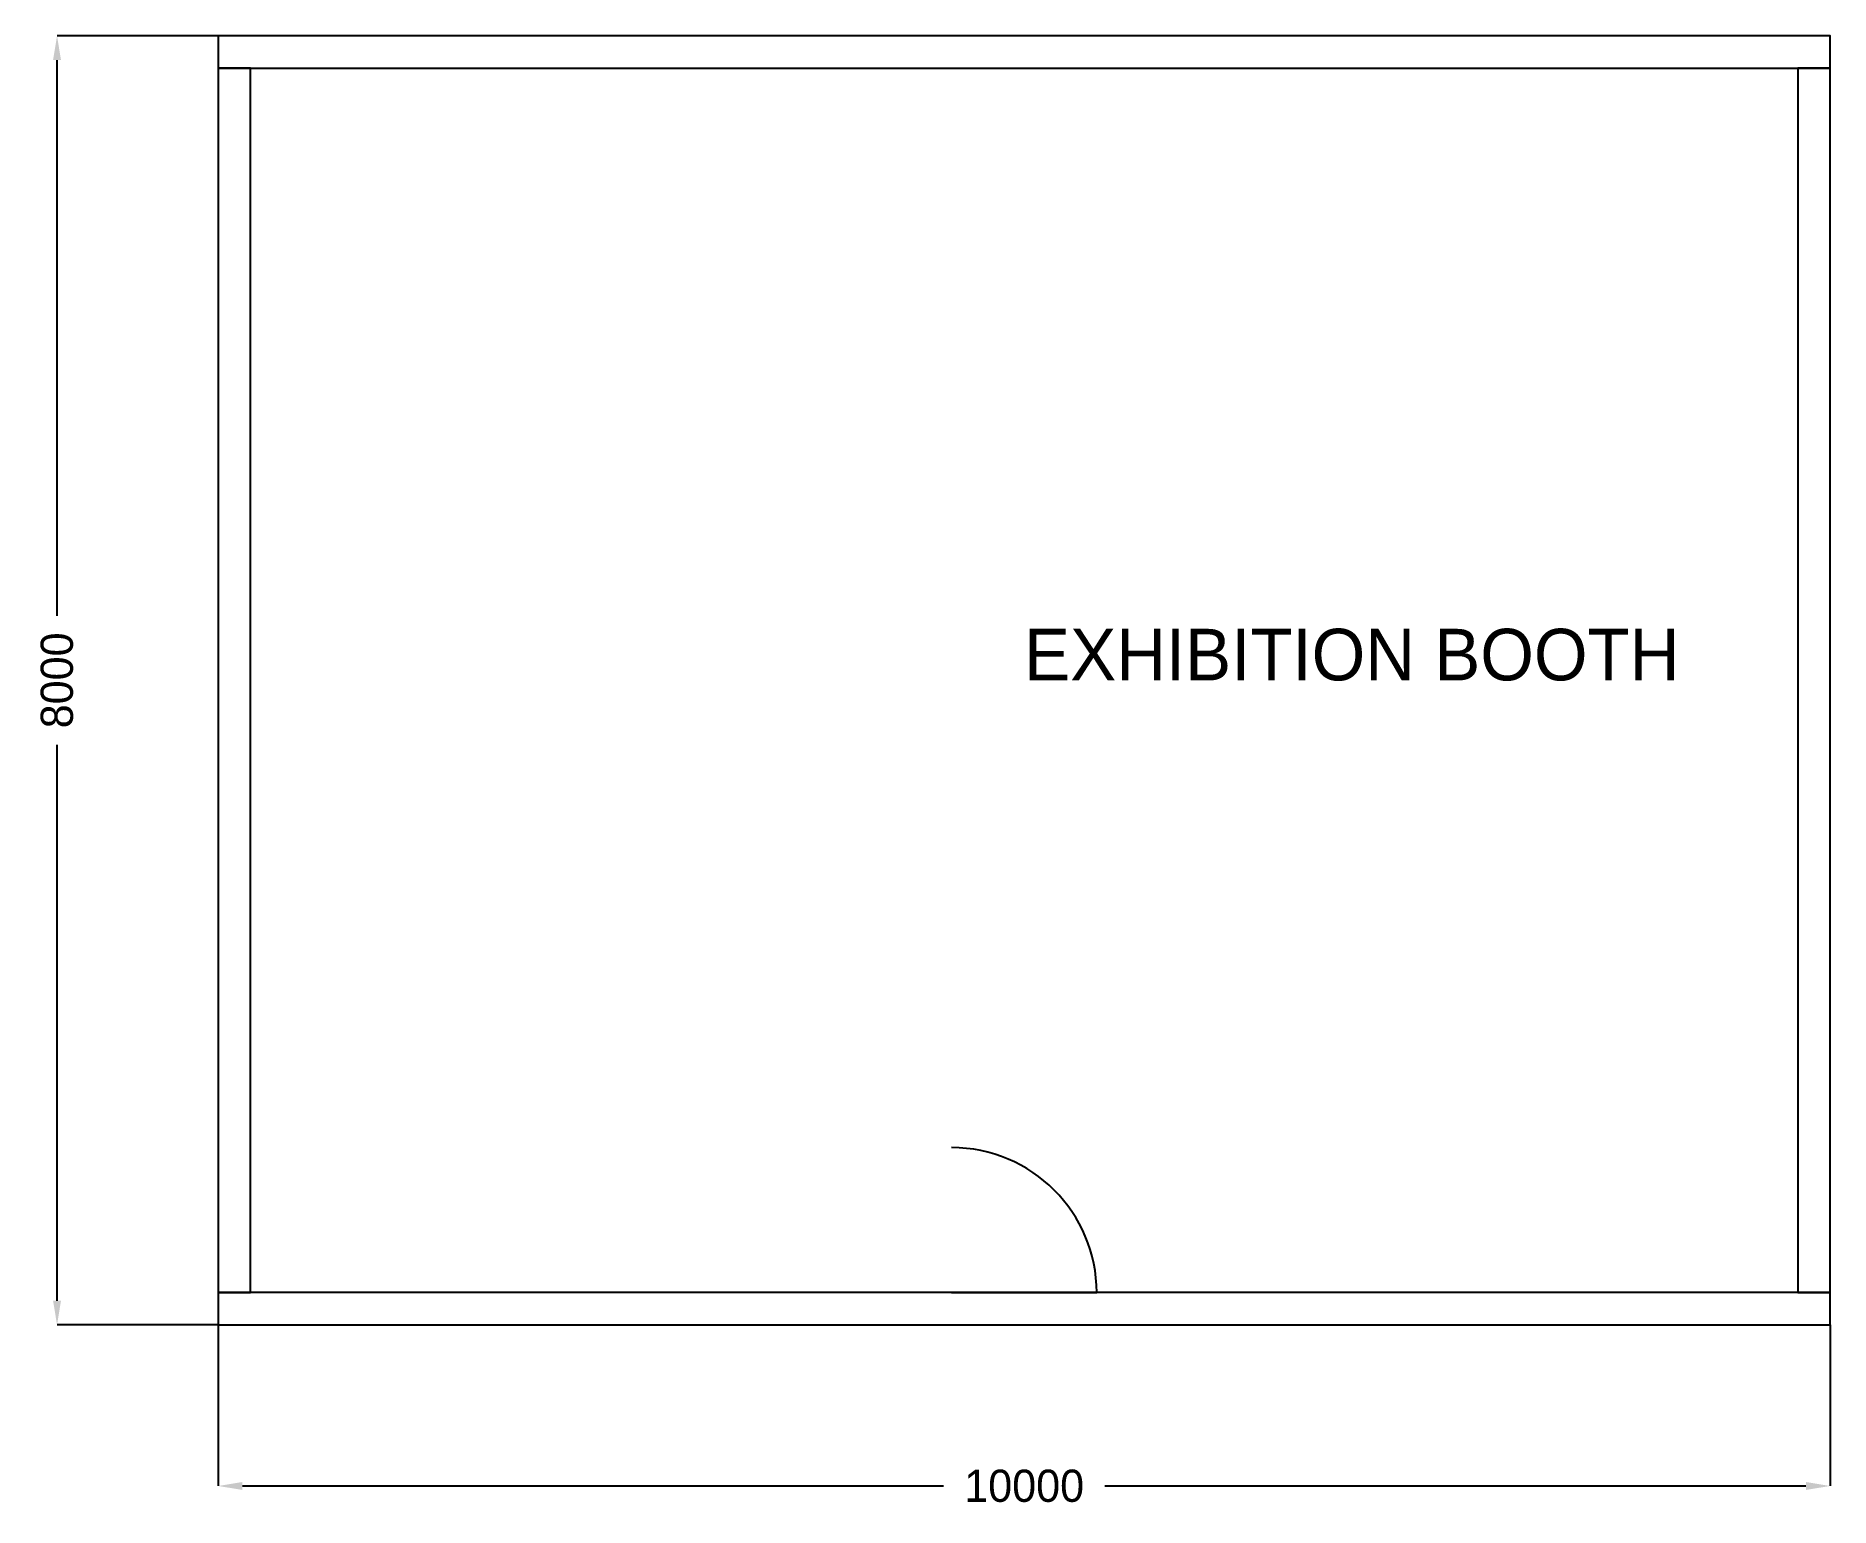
# Model space of a CAD drawing. Header units: metres. Extents: x -1131 to 10000, y -1131 to 8000.
import ezdxf

# ---------------------------------------------------------------- set-up
doc = ezdxf.new("R2010")
doc.units = ezdxf.units.M
for name, color, linetype in [('DIMENSIONS', 5, 'Continuous'), ('DOORS', 3, 'Continuous'), ('TEXT', 7, 'Continuous'), ('WALLS', 1, 'Continuous')]:
    doc.layers.add(name, color=color, linetype=linetype)
doc.dimstyles.new('BUSAN_DIM', dxfattribs={"dimtxt": 200, "dimasz": 150, "dimexe": 1.25, "dimexo": 0.625, "dimtad": 1, "dimcen": 2.5, "dimazin": 3, "dimtfac": 1, "dimtmove": 0, "dimatfit": 3})

# ---------------------------------------------------------------- blocks, each defined once
blk = doc.blocks.new('_CLOSEDFILLED')
at = {"color": 0, "linetype": 'BYBLOCK'}
blk.add_solid([(-1, 0.164), (0, 0), (-1, -0.164)], dxfattribs=at)
blk = doc.blocks.new('*D1')
for p, q in [((0, 0), (0, -1000)), ((10000, 0), (10000, -1000)), ((150, -1000), (4500, -1000)), ((5500, -1000), (9850, -1000))]:
    blk.add_line(p, q)
at = {"layer": 'Defpoints'}
for p in [(0, 0), (10000, 0), (0, -1000)]:
    blk.add_point(p, dxfattribs=at)
at = {"layer": 'DIMENSIONS', "xscale": 150, "yscale": 150, "rotation": 180}
blk.add_blockref('_CLOSEDFILLED', (0, -1000), dxfattribs=at)
at = {"layer": 'DIMENSIONS', "xscale": 150, "yscale": 150}
blk.add_blockref('_CLOSEDFILLED', (10000, -1000), dxfattribs=at)
at = {"layer": 'DIMENSIONS', "insert": (5000, -1000), "char_height": 200, "attachment_point": 5}
blk.add_mtext('10000', dxfattribs=at)
blk = doc.blocks.new('*D2')
for p, q in [((0, 8000), (-1000, 8000)), ((-1000, 4400), (-1000, 7850)), ((-1000, 150), (-1000, 3600)), ((0, 0), (-1000, 0))]:
    blk.add_line(p, q)
at = {"layer": 'Defpoints'}
for p in [(0, 8000), (-1000, 0), (0, 0)]:
    blk.add_point(p, dxfattribs=at)
at = {"layer": 'DIMENSIONS', "xscale": 150, "yscale": 150}
for p, rotation in [((-1000, 8000), 90), ((-1000, 0), 270)]:
    blk.add_blockref('_CLOSEDFILLED', p, dxfattribs=dict(at, rotation=rotation))
at = {"layer": 'DIMENSIONS', "insert": (-1000, 4000), "char_height": 200, "attachment_point": 5, "rotation": 90}
blk.add_mtext('8000', dxfattribs=at)

msp = doc.modelspace()

# ---------------------------------------------------------------- linework, layer by layer
at = {"layer": 'DOORS'}
msp.add_line((4550, 200), (5450, 200), dxfattribs=at)
msp.add_arc((4550, 200), 900, 0, 90, dxfattribs=at)
at = {"layer": 'WALLS'}
for points in [[(0, 7800), (10000, 7800), (10000, 8000), (0, 8000)], [(0, 200), (200, 200), (200, 7800), (0, 7800)], [(9800, 200), (10000, 200), (10000, 7800), (9800, 7800)], [(0, 0), (10000, 0), (10000, 200), (0, 200)]]:
    msp.add_lwpolyline(points, close=True, dxfattribs=at)

# ---------------------------------------------------------------- texts
at = {"layer": 'TEXT'}
msp.add_text('EXHIBITION BOOTH', height=320, dxfattribs=at).set_placement((5000, 4000))

# ---------------------------------------------------------------- dimensions: what is measured, and where the dimension line sits
at = {"layer": 'DIMENSIONS'}
dim = msp.add_linear_dim(base=(-1000, 0), p1=(0, 0), p2=(0, 8000), angle=90, dimstyle='BUSAN_DIM', dxfattribs=at)
dim.commit()
dim.dimension.update_dxf_attribs({"geometry": '*D2', "text_midpoint": (-1000, 4000)})
dim = msp.add_linear_dim(base=(0, -1000), p1=(0, 0), p2=(10000, 0), dimstyle='BUSAN_DIM', dxfattribs=at)
dim.commit()
dim.dimension.update_dxf_attribs({"geometry": '*D1', "text_midpoint": (5000, -1000)})

doc.saveas('drawing.dxf')
